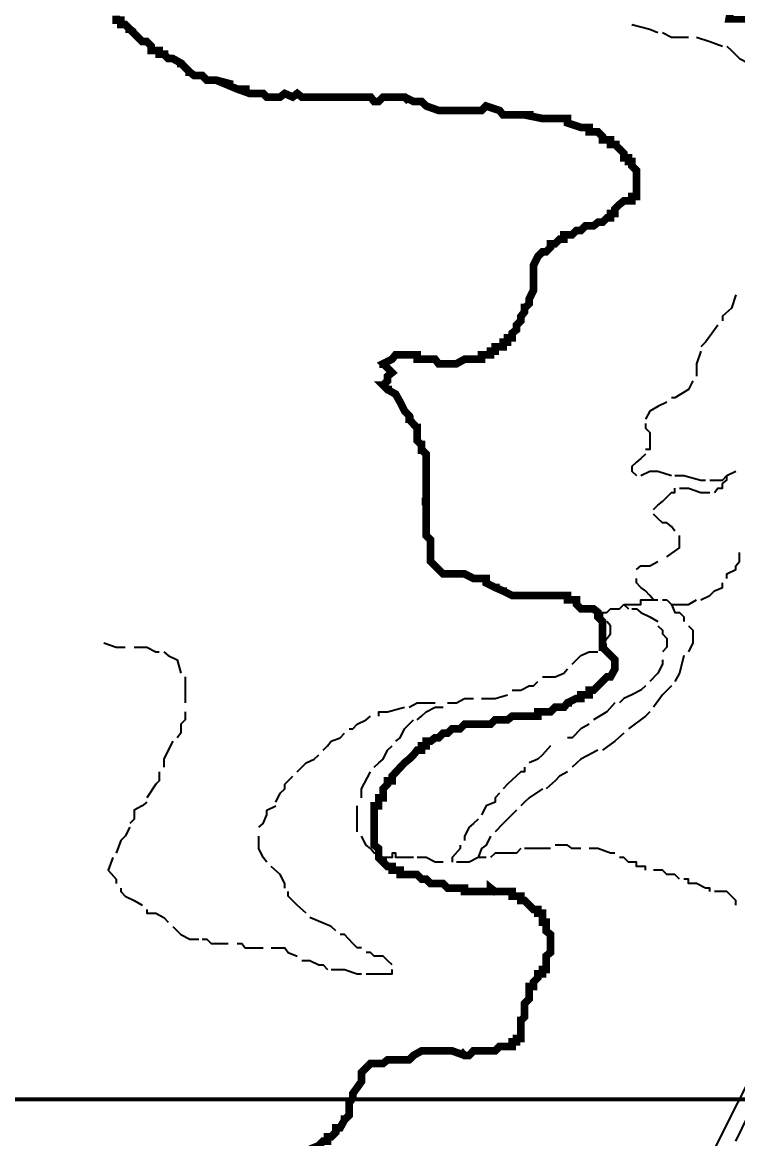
# Model space of a CAD drawing. Header units: millimetres. Extents: x -3588 to 75209, y -3737 to 38254.
# Drawn here: x 18329.5 to 18555, y 33223.9 to 33576.1 of the extents above; entities that cross this region are included whole.
import ezdxf

# ---------------------------------------------------------------- set-up
doc = ezdxf.new("R2010")
doc.units = ezdxf.units.MM
doc.layers.add('P', color=253, linetype='Continuous')
doc.layers.add('T', color=7, linetype='Continuous')

msp = doc.modelspace()

# ---------------------------------------------------------------- linework, layer by layer
at = {"layer": 'P', "const_width": 2.417}
for points in [[(18490.638, 33271.922), (18490.638, 33273.331), (18492.046, 33274.739), (18492.046, 33275.859), (18493.47, 33275.859), (18493.47, 33277.284), (18494.591, 33277.284), (18494.591, 33278.692), (18494.591, 33280.1), (18494.591, 33281.509), (18495.999, 33282.645), (18495.999, 33284.053), (18495.999, 33285.462), (18495.999, 33286.87), (18495.999, 33288.294), (18494.591, 33289.415), (18494.591, 33290.823), (18494.591, 33292.247), (18493.47, 33292.247), (18493.47, 33293.656), (18493.47, 33295.064), (18492.046, 33295.064), (18492.046, 33296.184), (18490.638, 33296.184), (18489.229, 33297.608), (18487.821, 33299.017), (18486.685, 33299.017), (18486.685, 33300.425), (18485.276, 33300.425), (18483.868, 33300.425), (18483.868, 33301.833), (18482.46, 33301.833), (18481.035, 33301.833), (18479.915, 33301.833), (18478.507, 33301.833), (18477.098, 33302.97), (18477.098, 33301.833), (18475.674, 33301.833), (18474.266, 33301.833), (18473.146, 33301.833), (18471.721, 33301.833), (18470.313, 33301.833), (18468.905, 33301.833), (18468.905, 33302.97), (18467.496, 33302.97), (18466.36, 33302.97), (18464.952, 33302.97), (18463.543, 33302.97), (18462.135, 33304.378), (18460.711, 33304.378), (18459.59, 33304.378), (18458.182, 33304.378), (18456.774, 33305.786), (18455.349, 33305.786), (18453.941, 33307.195), (18452.821, 33307.195), (18451.397, 33307.195), (18449.988, 33307.195), (18448.58, 33307.195), (18448.58, 33308.619), (18447.172, 33308.619), (18446.035, 33308.619), (18446.035, 33309.739), (18444.627, 33309.739), (18443.219, 33311.148), (18441.81, 33312.572), (18441.81, 33313.98), (18441.81, 33315.389), (18440.386, 33316.509), (18440.386, 33317.933), (18440.386, 33319.341), (18440.386, 33320.75), (18440.386, 33322.158), (18440.386, 33323.294), (18440.386, 33324.703), (18440.386, 33326.111), (18440.386, 33327.519), (18440.386, 33328.944), (18441.81, 33328.944), (18441.81, 33330.064), (18441.81, 33331.472), (18443.219, 33331.472), (18443.219, 33332.897), (18443.219, 33334.305), (18444.627, 33335.713), (18444.627, 33336.834), (18446.035, 33336.834), (18446.035, 33338.258), (18449.988, 33342.483), (18451.397, 33343.619), (18452.821, 33345.027), (18453.941, 33346.436), (18455.349, 33346.436), (18455.349, 33347.844), (18456.774, 33347.844), (18456.774, 33349.268), (18458.182, 33349.268), (18459.59, 33350.389), (18460.711, 33350.389), (18462.135, 33351.797), (18463.543, 33351.797), (18464.952, 33353.221), (18467.496, 33353.221), (18468.905, 33354.63), (18470.313, 33354.63), (18471.721, 33354.63), (18473.146, 33354.63), (18474.266, 33354.63), (18475.674, 33354.63), (18477.098, 33354.63), (18478.507, 33356.038), (18479.915, 33356.038), (18481.035, 33356.038), (18482.46, 33356.038), (18483.868, 33357.158), (18485.276, 33357.158), (18486.685, 33357.158), (18487.821, 33357.158), (18489.229, 33357.158), (18490.638, 33357.158), (18492.046, 33357.158), (18492.046, 33358.583), (18494.591, 33358.583), (18495.999, 33358.583), (18497.423, 33359.991), (18498.832, 33359.991), (18500.24, 33359.991), (18501.36, 33361.399), (18504.193, 33362.808), (18505.601, 33362.808), (18505.601, 33363.944), (18507.009, 33363.944), (18508.146, 33363.944), (18508.146, 33365.352), (18509.554, 33365.352), (18510.962, 33366.76), (18512.371, 33368.169), (18513.795, 33369.593), (18514.915, 33369.593), (18516.324, 33372.122), (18516.324, 33373.546), (18516.324, 33374.954), (18514.915, 33376.363), (18513.795, 33377.483), (18512.371, 33378.907), (18512.371, 33380.316), (18512.371, 33381.724), (18512.371, 33383.132), (18512.371, 33384.269), (18512.371, 33385.677), (18512.371, 33387.085), (18510.962, 33388.494), (18510.962, 33389.918), (18509.554, 33391.038), (18508.146, 33391.038), (18507.009, 33391.038), (18505.601, 33391.038), (18504.193, 33392.446), (18504.193, 33393.871), (18502.784, 33393.871), (18501.36, 33393.871), (18501.36, 33395.279), (18500.24, 33395.279), (18498.832, 33395.279), (18497.423, 33395.279), (18495.999, 33395.279), (18493.47, 33395.279), (18490.638, 33395.279), (18487.821, 33395.279), (18486.685, 33395.279), (18483.868, 33395.279), (18481.035, 33396.687), (18478.507, 33397.808), (18475.674, 33399.232), (18475.674, 33400.64), (18474.266, 33400.64), (18471.721, 33400.64), (18468.905, 33402.049), (18467.496, 33402.049), (18464.952, 33402.049), (18462.135, 33402.049), (18460.711, 33403.457), (18459.59, 33404.593), (18458.182, 33406.002), (18458.182, 33408.818), (18458.182, 33410.243), (18458.182, 33412.771), (18456.774, 33414.195), (18456.774, 33415.604), (18456.774, 33418.132), (18456.774, 33422.373), (18456.774, 33423.782), (18456.774, 33424.918), (18455.349, 33424.918), (18456.774, 33424.918), (18456.774, 33427.735), (18456.774, 33429.143), (18456.774, 33433.096), (18456.774, 33434.52), (18456.774, 33437.337), (18456.774, 33439.881), (18455.349, 33441.29), (18455.349, 33442.698), (18453.941, 33444.106), (18453.941, 33446.651), (18453.941, 33448.059), (18451.397, 33450.892), (18451.397, 33452.012), (18449.988, 33453.421), (18448.58, 33456.253), (18447.172, 33458.782), (18444.627, 33460.206), (18443.219, 33461.614), (18444.627, 33463.023), (18444.627, 33464.431), (18446.035, 33465.567), (18444.627, 33466.976), (18443.219, 33468.384), (18446.035, 33469.792), (18447.172, 33471.217), (18448.58, 33471.217), (18449.988, 33471.217), (18451.397, 33471.217), (18452.821, 33471.217), (18453.941, 33471.217), (18453.941, 33469.792), (18455.349, 33469.792), (18456.774, 33469.792), (18458.182, 33469.792), (18459.59, 33469.792), (18460.711, 33468.384), (18462.135, 33468.384), (18463.543, 33468.384), (18464.952, 33468.384), (18466.36, 33468.384), (18468.905, 33469.792), (18470.313, 33469.792), (18471.721, 33469.792), (18473.146, 33469.792), (18474.266, 33469.792), (18474.266, 33471.217), (18475.674, 33471.217), (18477.098, 33471.217), (18477.098, 33472.337), (18478.507, 33472.337), (18478.507, 33473.745), (18481.035, 33473.745), (18481.035, 33475.17), (18482.46, 33475.17), (18482.46, 33476.578), (18483.868, 33476.578), (18483.868, 33477.986), (18485.276, 33479.107), (18485.276, 33480.531), (18486.685, 33481.939), (18486.685, 33483.348), (18487.821, 33484.756), (18487.821, 33485.892), (18489.229, 33487.3), (18489.229, 33488.709), (18490.638, 33491.541), (18490.638, 33492.662), (18490.638, 33494.07), (18490.638, 33496.903), (18490.638, 33498.311), (18490.638, 33499.431), (18492.046, 33502.264), (18493.47, 33503.672), (18494.591, 33503.672), (18495.999, 33505.081), (18495.999, 33506.217), (18497.423, 33506.217), (18498.832, 33507.625), (18500.24, 33507.625), (18500.24, 33509.034), (18501.36, 33509.034), (18502.784, 33509.034), (18504.193, 33510.442), (18505.601, 33510.442), (18507.009, 33511.866), (18508.146, 33511.866), (18509.554, 33511.866), (18510.962, 33512.986), (18512.371, 33512.986), (18513.795, 33514.395), (18514.915, 33514.395), (18514.915, 33515.819), (18516.324, 33515.819), (18516.324, 33517.227), (18517.748, 33518.636), (18519.156, 33519.756), (18520.565, 33519.756), (18521.685, 33519.756), (18521.685, 33521.18), (18523.109, 33521.18), (18523.109, 33522.589), (18523.109, 33523.997), (18523.109, 33525.405), (18523.109, 33526.542), (18523.109, 33527.95), (18523.109, 33529.358), (18521.685, 33530.767), (18521.685, 33532.191), (18520.565, 33532.191), (18520.565, 33533.311), (18519.156, 33533.311), (18519.156, 33534.719), (18517.748, 33536.144), (18516.324, 33537.552), (18514.915, 33537.552), (18514.915, 33538.96), (18513.795, 33538.96), (18512.371, 33538.96), (18512.371, 33540.081), (18510.962, 33541.505), (18508.146, 33541.505), (18508.146, 33542.913), (18505.601, 33542.913), (18501.36, 33544.322), (18501.36, 33545.73), (18498.832, 33545.73), (18497.423, 33545.73), (18495.999, 33545.73), (18494.591, 33545.73), (18493.47, 33545.73), (18487.821, 33546.866), (18485.276, 33546.866), (18482.46, 33546.866), (18481.035, 33546.866), (18479.915, 33548.275), (18475.674, 33549.683), (18474.266, 33548.275), (18470.313, 33548.275), (18468.905, 33548.275), (18467.496, 33548.275), (18466.36, 33548.275), (18463.543, 33548.275), (18462.135, 33548.275), (18460.711, 33548.275), (18456.774, 33549.683), (18455.349, 33551.091), (18453.941, 33551.091), (18452.821, 33551.091), (18449.988, 33552.516), (18447.172, 33552.516), (18446.035, 33552.516), (18443.219, 33552.516), (18441.81, 33551.091), (18440.386, 33551.091), (18439.266, 33552.516), (18436.449, 33552.516), (18435.025, 33552.516), (18431.072, 33552.516), (18428.255, 33552.516), (18422.894, 33552.516), (18417.533, 33552.516), (18416.124, 33553.636), (18414.7, 33552.516), (18412.171, 33553.636), (18410.747, 33552.516), (18407.93, 33552.516), (18406.522, 33552.516), (18405.386, 33553.636), (18403.978, 33553.636), (18401.161, 33553.636), (18397.208, 33555.044), (18390.422, 33557.877), (18389.014, 33557.877), (18387.606, 33557.877), (18386.197, 33559.285), (18385.061, 33559.285), (18383.653, 33559.285), (18382.244, 33560.405), (18379.412, 33563.238), (18376.883, 33564.646), (18375.475, 33564.646), (18374.051, 33566.055), (18372.642, 33566.055), (18372.642, 33567.191), (18371.522, 33567.191), (18370.098, 33567.191), (18370.098, 33568.599), (18368.689, 33570.008), (18367.281, 33570.008), (18365.873, 33571.416), (18363.328, 33573.961), (18361.92, 33575.369), (18360.511, 33575.369), (18360.511, 33576.793), (18359.087, 33576.793), (18359.087, 33578.202)], [(18360.511, 33575.369), (18360.511, 33576.793), (18359.087, 33576.793), (18359.087, 33578.202)], [(18364.736, 33572.84), (18363.328, 33573.961), (18361.92, 33573.961)], [(18375.475, 33566.055), (18374.051, 33566.055), (18372.642, 33566.055), (18372.642, 33567.191), (18371.522, 33567.191), (18370.098, 33567.191), (18370.098, 33568.599), (18368.689, 33570.008), (18367.281, 33570.008), (18365.873, 33571.416)], [(18379.412, 33561.83), (18379.412, 33563.238), (18376.883, 33564.646)], [(18383.653, 33559.285), (18382.244, 33560.405), (18380.836, 33560.405)], [(18395.8, 33556.469), (18390.422, 33557.877), (18389.014, 33557.877), (18387.606, 33557.877), (18386.197, 33559.285), (18385.061, 33559.285)], [(18401.161, 33555.044), (18397.208, 33555.044)], [(18405.386, 33553.636), (18403.978, 33553.636), (18402.569, 33553.636)], [(18417.533, 33552.516), (18416.124, 33553.636), (18414.7, 33552.516), (18412.171, 33553.636), (18410.747, 33552.516), (18407.93, 33552.516)], [(18422.894, 33552.516), (18420.061, 33552.516)], [(18428.255, 33552.516), (18425.711, 33552.516)], [(18440.386, 33551.091), (18439.266, 33552.516), (18436.449, 33552.516), (18435.025, 33552.516), (18431.072, 33552.516), (18429.663, 33552.516)], [(18446.035, 33552.516), (18443.219, 33552.516), (18441.81, 33551.091)], [(18451.397, 33551.091), (18449.988, 33552.516), (18447.172, 33552.516)], [(18463.543, 33548.275), (18462.135, 33548.275), (18460.711, 33548.275), (18456.774, 33549.683), (18455.349, 33551.091), (18453.941, 33551.091), (18452.821, 33551.091)], [(18468.905, 33548.275), (18467.496, 33548.275), (18466.36, 33548.275), (18464.952, 33548.275)], [(18474.266, 33548.275), (18470.313, 33548.275)], [(18486.685, 33546.866), (18485.276, 33546.866), (18482.46, 33546.866), (18481.035, 33546.866), (18479.915, 33548.275), (18475.674, 33549.683)], [(18490.638, 33546.866), (18487.821, 33546.866)], [(18495.999, 33545.73), (18494.591, 33545.73), (18493.47, 33545.73)], [(18508.146, 33541.505), (18508.146, 33542.913), (18505.601, 33542.913), (18501.36, 33544.322), (18501.36, 33545.73), (18498.832, 33545.73)], [(18512.371, 33540.081), (18510.962, 33541.505), (18509.554, 33541.505)], [(18517.748, 33537.552), (18516.324, 33537.552), (18514.915, 33537.552), (18514.915, 33538.96), (18513.795, 33538.96)], [(18523.109, 33526.542), (18523.109, 33527.95), (18523.109, 33529.358), (18521.685, 33530.767), (18521.685, 33532.191), (18520.565, 33532.191), (18520.565, 33533.311), (18519.156, 33533.311), (18519.156, 33534.719), (18517.748, 33536.144)], [(18523.109, 33521.18), (18523.109, 33522.589), (18523.109, 33523.997), (18523.109, 33525.405)], [(18517.748, 33518.636), (18519.156, 33519.756), (18520.565, 33519.756), (18521.685, 33519.756)], [(18508.146, 33511.866), (18509.554, 33511.866), (18510.962, 33512.986), (18512.371, 33512.986), (18513.795, 33514.395), (18514.915, 33514.395), (18514.915, 33515.819), (18516.324, 33515.819), (18516.324, 33517.227)], [(18504.193, 33510.442), (18505.601, 33510.442), (18507.009, 33511.866)], [(18490.638, 33498.311), (18490.638, 33499.431), (18492.046, 33502.264), (18493.47, 33503.672), (18494.591, 33503.672), (18495.999, 33505.081), (18495.999, 33506.217), (18497.423, 33506.217)], [(18498.832, 33507.625), (18500.24, 33507.625), (18500.24, 33509.034), (18501.36, 33509.034)], [(18490.638, 33494.07), (18490.638, 33496.903)], [(18489.229, 33488.709), (18490.638, 33491.541)], [(18483.868, 33477.986), (18485.276, 33479.107), (18485.276, 33480.531), (18486.685, 33481.939), (18486.685, 33483.348), (18487.821, 33484.756), (18487.821, 33485.892), (18487.821, 33487.3)], [(18479.915, 33473.745), (18481.035, 33473.745), (18481.035, 33475.17), (18482.46, 33475.17), (18482.46, 33476.578)], [(18443.219, 33466.976), (18443.219, 33468.384), (18446.035, 33469.792), (18447.172, 33471.217), (18448.58, 33471.217), (18449.988, 33471.217), (18451.397, 33471.217)], [(18453.941, 33471.217), (18453.941, 33469.792), (18455.349, 33469.792), (18456.774, 33469.792)], [(18475.674, 33471.217), (18477.098, 33471.217), (18477.098, 33472.337), (18478.507, 33472.337)], [(18444.627, 33463.023), (18444.627, 33464.431), (18446.035, 33465.567), (18444.627, 33466.976)], [(18458.182, 33469.792), (18459.59, 33469.792), (18460.711, 33468.384), (18462.135, 33468.384)], [(18463.543, 33468.384), (18464.952, 33468.384), (18466.36, 33468.384), (18468.905, 33469.792), (18470.313, 33469.792), (18471.721, 33469.792), (18473.146, 33469.792), (18474.266, 33469.792)], [(18446.035, 33460.206), (18444.627, 33460.206), (18443.219, 33461.614), (18444.627, 33461.614)], [(18452.821, 33450.892), (18451.397, 33450.892), (18451.397, 33452.012), (18449.988, 33453.421), (18448.58, 33456.253), (18447.172, 33458.782)], [(18453.941, 33445.243), (18453.941, 33446.651), (18453.941, 33448.059), (18453.941, 33449.468)], [(18455.349, 33439.881), (18455.349, 33441.29), (18455.349, 33442.698), (18455.349, 33444.106)], [(18456.774, 33427.735), (18456.774, 33429.143), (18456.774, 33433.096), (18456.774, 33434.52), (18456.774, 33437.337), (18456.774, 33438.457)], [(18456.774, 33423.782), (18456.774, 33424.918), (18455.349, 33424.918), (18456.774, 33424.918), (18456.774, 33426.326)], [(18456.774, 33418.132), (18456.774, 33420.965)], [(18458.182, 33406.002), (18458.182, 33408.818), (18458.182, 33410.243), (18458.182, 33412.771), (18456.774, 33414.195), (18456.774, 33415.604)], [(18462.135, 33402.049), (18460.711, 33403.457), (18459.59, 33404.593)], [(18467.496, 33402.049), (18464.952, 33402.049)], [(18479.915, 33397.808), (18478.507, 33397.808), (18475.674, 33399.232), (18475.674, 33400.64), (18474.266, 33400.64), (18471.721, 33400.64), (18468.905, 33402.049)], [(18483.868, 33395.279), (18481.035, 33396.687), (18481.035, 33397.808)], [(18489.229, 33395.279), (18487.821, 33395.279), (18486.685, 33395.279), (18485.276, 33395.279)], [(18501.36, 33395.279), (18500.24, 33395.279), (18498.832, 33395.279), (18497.423, 33395.279), (18495.999, 33395.279), (18493.47, 33395.279), (18490.638, 33395.279)], [(18505.601, 33391.038), (18504.193, 33392.446), (18504.193, 33393.871), (18502.784, 33393.871)], [(18510.962, 33389.918), (18509.554, 33391.038), (18508.146, 33391.038), (18507.009, 33391.038)], [(18513.795, 33378.907), (18512.371, 33378.907), (18512.371, 33380.316), (18512.371, 33381.724), (18512.371, 33383.132), (18512.371, 33384.269), (18512.371, 33385.677), (18512.371, 33387.085), (18510.962, 33388.494)], [(18516.324, 33373.546), (18516.324, 33374.954), (18514.915, 33376.363), (18513.795, 33377.483)], [(18513.795, 33369.593), (18514.915, 33369.593), (18516.324, 33372.122)], [(18504.193, 33362.808), (18505.601, 33362.808), (18505.601, 33363.944), (18507.009, 33363.944), (18508.146, 33363.944), (18508.146, 33365.352), (18509.554, 33365.352), (18510.962, 33366.76), (18512.371, 33368.169)], [(18500.24, 33359.991), (18501.36, 33361.399), (18502.784, 33361.399)], [(18482.46, 33356.038), (18483.868, 33357.158), (18485.276, 33357.158), (18486.685, 33357.158), (18487.821, 33357.158), (18489.229, 33357.158), (18490.638, 33357.158), (18492.046, 33357.158), (18492.046, 33358.583), (18493.47, 33358.583)], [(18494.591, 33358.583), (18495.999, 33358.583), (18497.423, 33359.991)], [(18460.711, 33350.389), (18462.135, 33351.797), (18463.543, 33351.797), (18464.952, 33353.221), (18467.496, 33353.221), (18468.905, 33354.63), (18470.313, 33354.63)], [(18471.721, 33354.63), (18473.146, 33354.63), (18474.266, 33354.63), (18475.674, 33354.63)], [(18477.098, 33354.63), (18478.507, 33356.038), (18479.915, 33356.038), (18481.035, 33356.038)], [(18456.774, 33347.844), (18456.774, 33349.268), (18458.182, 33349.268), (18459.59, 33350.389)], [(18452.821, 33345.027), (18453.941, 33346.436), (18455.349, 33346.436)], [(18444.627, 33335.713), (18444.627, 33336.834), (18446.035, 33336.834), (18446.035, 33338.258), (18449.988, 33342.483), (18451.397, 33343.619)], [(18441.81, 33330.064), (18441.81, 33331.472), (18443.219, 33331.472), (18443.219, 33332.897), (18443.219, 33334.305)], [(18440.386, 33326.111), (18440.386, 33327.519), (18440.386, 33328.944)], [(18441.81, 33313.98), (18441.81, 33315.389), (18440.386, 33316.509), (18440.386, 33317.933), (18440.386, 33319.341), (18440.386, 33320.75), (18440.386, 33322.158), (18440.386, 33323.294)], [(18446.035, 33309.739), (18444.627, 33309.739), (18443.219, 33311.148), (18443.219, 33312.572)], [(18449.988, 33307.195), (18448.58, 33307.195), (18448.58, 33308.619), (18447.172, 33308.619)], [(18460.711, 33304.378), (18459.59, 33304.378), (18458.182, 33304.378), (18456.774, 33305.786), (18455.349, 33305.786), (18453.941, 33307.195), (18452.821, 33307.195), (18451.397, 33307.195)], [(18466.36, 33302.97), (18464.952, 33302.97), (18463.543, 33302.97)], [(18471.721, 33301.833), (18470.313, 33301.833), (18468.905, 33301.833), (18468.905, 33302.97), (18467.496, 33302.97)], [(18483.868, 33301.833), (18482.46, 33301.833), (18481.035, 33301.833), (18479.915, 33301.833), (18478.507, 33301.833), (18477.098, 33302.97), (18477.098, 33301.833), (18475.674, 33301.833), (18474.266, 33301.833), (18473.146, 33301.833)], [(18487.821, 33299.017), (18486.685, 33299.017), (18486.685, 33300.425), (18485.276, 33300.425)], [(18492.046, 33295.064), (18492.046, 33296.184), (18490.638, 33296.184), (18489.229, 33297.608)], [(18495.999, 33284.053), (18495.999, 33285.462), (18495.999, 33286.87), (18495.999, 33288.294), (18494.591, 33289.415), (18494.591, 33290.823), (18494.591, 33292.247), (18493.47, 33292.247), (18493.47, 33293.656)], [(18494.591, 33278.692), (18494.591, 33280.1), (18494.591, 33281.509), (18495.999, 33282.645)], [(18492.046, 33274.739), (18492.046, 33275.859), (18493.47, 33275.859), (18493.47, 33277.284)], [(18487.821, 33263.729), (18487.821, 33265.137), (18487.821, 33266.545), (18489.229, 33267.97), (18489.229, 33269.09), (18489.229, 33270.498), (18489.229, 33271.922), (18490.638, 33271.922), (18490.638, 33273.331)], [(18475.674, 33251.598), (18477.098, 33251.598), (18478.507, 33251.598), (18479.915, 33253.006), (18481.035, 33253.006), (18482.46, 33253.006), (18483.868, 33253.006), (18483.868, 33254.414), (18485.276, 33254.414), (18485.276, 33255.535), (18486.685, 33255.535), (18486.685, 33256.959), (18486.685, 33258.367), (18486.685, 33261.184), (18487.821, 33262.32), (18487.821, 33263.729), (18487.821, 33265.137), (18487.821, 33266.545), (18489.229, 33267.97), (18489.229, 33269.09), (18489.229, 33270.498), (18489.229, 33271.922), (18490.638, 33271.922)], [(18486.685, 33258.367), (18486.685, 33261.184), (18487.821, 33261.184)], [(18483.868, 33254.414), (18485.276, 33254.414), (18485.276, 33255.535), (18486.685, 33255.535), (18486.685, 33256.959)], [(18471.721, 33251.598), (18474.266, 33251.598), (18475.674, 33251.598), (18477.098, 33251.598), (18478.507, 33251.598), (18479.915, 33253.006), (18481.035, 33253.006), (18482.46, 33253.006)], [(18422.894, 33221.671), (18424.302, 33223.079), (18425.711, 33223.079), (18425.711, 33224.487), (18426.847, 33224.487), (18428.255, 33225.896), (18428.255, 33227.32), (18429.663, 33227.32), (18431.072, 33229.849), (18432.496, 33231.273), (18432.496, 33232.681), (18432.496, 33234.09), (18432.496, 33235.21), (18433.616, 33236.634), (18433.616, 33238.043), (18436.449, 33241.996), (18436.449, 33243.404), (18436.449, 33244.812), (18437.857, 33246.221), (18439.266, 33247.645), (18441.81, 33247.645), (18443.219, 33247.645), (18444.627, 33248.765), (18447.172, 33248.765), (18448.58, 33248.765), (18449.988, 33248.765), (18451.397, 33248.765), (18452.821, 33250.173), (18455.349, 33251.598), (18458.182, 33251.598), (18462.135, 33251.598), (18463.543, 33251.598), (18464.952, 33251.598), (18468.905, 33250.173), (18470.313, 33250.173), (18471.721, 33251.598), (18475.674, 33251.598)], [(18444.627, 33248.765), (18447.172, 33248.765), (18448.58, 33248.765)], [(18449.988, 33248.765), (18451.397, 33248.765), (18452.821, 33250.173), (18455.349, 33251.598), (18458.182, 33251.598), (18460.711, 33251.598)], [(18462.135, 33251.598), (18463.543, 33251.598), (18464.952, 33251.598)], [(18467.496, 33251.598), (18468.905, 33250.173), (18470.313, 33250.173)], [(18433.616, 33236.634), (18433.616, 33238.043), (18436.449, 33241.996), (18436.449, 33243.404), (18436.449, 33244.812), (18437.857, 33246.221)], [(18439.266, 33247.645), (18441.81, 33247.645), (18443.219, 33247.645)], [(18432.496, 33232.681), (18432.496, 33234.09), (18432.496, 33235.21), (18433.616, 33235.21)], [(18429.663, 33227.32), (18431.072, 33229.849), (18431.072, 33231.273)], [(18420.061, 33220.535), (18422.894, 33221.671), (18424.302, 33223.079), (18425.711, 33223.079), (18425.711, 33224.487), (18426.847, 33224.487), (18428.255, 33225.896)]]:
    msp.add_lwpolyline(points, dxfattribs=at)
at = {"layer": 'P', "color": 254, "const_width": 1.2}
for points in [[(18425.711, 33223.079), (18425.711, 33224.487), (18426.847, 33224.487), (18428.255, 33225.896), (18428.255, 33227.32), (18429.663, 33227.32), (18431.072, 33229.849), (18432.496, 33231.273), (18432.496, 33232.681), (18432.496, 33234.09), (18432.496, 33235.21), (18433.616, 33236.634), (18433.616, 33238.043), (18436.449, 33241.996), (18436.449, 33243.404), (18436.449, 33244.812), (18437.857, 33246.221), (18439.266, 33247.645), (18441.81, 33247.645), (18443.219, 33247.645), (18444.627, 33248.765), (18447.172, 33248.765), (18448.58, 33248.765), (18449.988, 33248.765), (18451.397, 33248.765), (18452.821, 33250.173), (18455.349, 33251.598), (18458.182, 33251.598), (18462.135, 33251.598), (18463.543, 33251.598), (18464.952, 33251.598), (18468.905, 33250.173), (18470.313, 33250.173), (18471.721, 33251.598), (18474.266, 33251.598), (18475.674, 33251.598), (18477.098, 33251.598), (18478.507, 33251.598), (18479.915, 33253.006), (18481.035, 33253.006), (18482.46, 33253.006), (18483.868, 33253.006), (18483.868, 33254.414), (18485.276, 33254.414), (18485.276, 33255.535), (18486.685, 33255.535), (18486.685, 33256.959), (18486.685, 33258.367), (18486.685, 33261.184), (18487.821, 33262.32), (18487.821, 33263.729), (18487.821, 33265.137), (18487.821, 33266.545), (18489.229, 33267.97), (18489.229, 33269.09), (18489.229, 33270.498), (18489.229, 33271.922), (18490.638, 33271.922), (18490.638, 33273.331), (18492.046, 33274.739), (18492.046, 33275.859), (18493.47, 33275.859), (18493.47, 33277.284), (18494.591, 33277.284), (18494.591, 33278.692), (18494.591, 33280.1), (18494.591, 33281.509), (18495.999, 33282.645), (18495.999, 33284.053), (18495.999, 33285.462), (18495.999, 33286.87), (18495.999, 33288.294), (18494.591, 33289.415), (18494.591, 33290.823), (18494.591, 33292.247), (18493.47, 33292.247), (18493.47, 33293.656), (18493.47, 33295.064), (18492.046, 33295.064), (18492.046, 33296.184), (18490.638, 33296.184), (18489.229, 33297.608), (18487.821, 33299.017), (18486.685, 33299.017), (18486.685, 33300.425), (18485.276, 33300.425), (18483.868, 33300.425), (18483.868, 33301.833), (18482.46, 33301.833), (18481.035, 33301.833), (18479.915, 33301.833), (18478.507, 33301.833), (18477.098, 33302.97), (18477.098, 33301.833), (18475.674, 33301.833), (18474.266, 33301.833), (18473.146, 33301.833), (18471.721, 33301.833), (18470.313, 33301.833), (18468.905, 33301.833), (18468.905, 33302.97), (18467.496, 33302.97), (18466.36, 33302.97), (18464.952, 33302.97), (18463.543, 33302.97), (18462.135, 33304.378), (18460.711, 33304.378), (18459.59, 33304.378), (18458.182, 33304.378), (18456.774, 33305.786), (18455.349, 33305.786), (18453.941, 33307.195), (18452.821, 33307.195), (18451.397, 33307.195), (18449.988, 33307.195), (18448.58, 33307.195), (18448.58, 33308.619), (18447.172, 33308.619), (18446.035, 33308.619), (18446.035, 33309.739), (18444.627, 33309.739), (18443.219, 33311.148), (18441.81, 33312.572), (18441.81, 33313.98), (18441.81, 33315.389), (18440.386, 33316.509), (18440.386, 33317.933), (18440.386, 33319.341), (18440.386, 33320.75), (18440.386, 33322.158), (18440.386, 33323.294), (18440.386, 33324.703), (18440.386, 33326.111), (18440.386, 33327.519), (18440.386, 33328.944), (18441.81, 33328.944), (18441.81, 33330.064), (18441.81, 33331.472), (18443.219, 33331.472), (18443.219, 33332.897), (18443.219, 33334.305), (18444.627, 33335.713), (18444.627, 33336.834), (18446.035, 33336.834), (18446.035, 33338.258), (18449.988, 33342.483), (18451.397, 33343.619), (18452.821, 33345.027), (18453.941, 33346.436), (18455.349, 33346.436), (18455.349, 33347.844), (18456.774, 33347.844), (18456.774, 33349.268), (18458.182, 33349.268), (18459.59, 33350.389), (18460.711, 33350.389), (18462.135, 33351.797), (18463.543, 33351.797), (18464.952, 33353.221), (18467.496, 33353.221), (18468.905, 33354.63), (18470.313, 33354.63), (18471.721, 33354.63), (18473.146, 33354.63), (18474.266, 33354.63), (18475.674, 33354.63), (18477.098, 33354.63), (18478.507, 33356.038), (18479.915, 33356.038), (18481.035, 33356.038), (18482.46, 33356.038), (18483.868, 33357.158), (18485.276, 33357.158), (18486.685, 33357.158), (18487.821, 33357.158), (18489.229, 33357.158), (18490.638, 33357.158), (18492.046, 33357.158), (18492.046, 33358.583), (18494.591, 33358.583), (18495.999, 33358.583), (18497.423, 33359.991), (18498.832, 33359.991), (18500.24, 33359.991), (18501.36, 33361.399), (18504.193, 33362.808), (18505.601, 33362.808), (18505.601, 33363.944), (18507.009, 33363.944), (18508.146, 33363.944), (18508.146, 33365.352), (18509.554, 33365.352), (18510.962, 33366.76), (18512.371, 33368.169), (18513.795, 33369.593), (18514.915, 33369.593), (18516.324, 33372.122), (18516.324, 33373.546), (18516.324, 33374.954), (18514.915, 33376.363), (18513.795, 33377.483), (18512.371, 33378.907), (18512.371, 33380.316), (18512.371, 33381.724), (18512.371, 33383.132), (18512.371, 33384.269), (18512.371, 33385.677), (18512.371, 33387.085), (18510.962, 33388.494), (18510.962, 33389.918), (18509.554, 33391.038), (18508.146, 33391.038), (18507.009, 33391.038), (18505.601, 33391.038), (18504.193, 33392.446), (18504.193, 33393.871), (18502.784, 33393.871), (18501.36, 33393.871), (18501.36, 33395.279), (18500.24, 33395.279), (18498.832, 33395.279), (18497.423, 33395.279), (18495.999, 33395.279), (18493.47, 33395.279), (18490.638, 33395.279), (18487.821, 33395.279), (18486.685, 33395.279), (18483.868, 33395.279), (18481.035, 33396.687), (18478.507, 33397.808), (18475.674, 33399.232), (18475.674, 33400.64), (18474.266, 33400.64), (18471.721, 33400.64), (18468.905, 33402.049), (18467.496, 33402.049), (18464.952, 33402.049), (18462.135, 33402.049), (18460.711, 33403.457), (18459.59, 33404.593), (18458.182, 33406.002), (18458.182, 33408.818), (18458.182, 33410.243), (18458.182, 33412.771), (18456.774, 33414.195), (18456.774, 33415.604), (18456.774, 33418.132), (18456.774, 33422.373), (18456.774, 33423.782), (18456.774, 33424.918), (18455.349, 33424.918), (18456.774, 33424.918), (18456.774, 33427.735), (18456.774, 33429.143), (18456.774, 33433.096), (18456.774, 33434.52), (18456.774, 33437.337), (18456.774, 33439.881), (18455.349, 33441.29), (18455.349, 33442.698), (18453.941, 33444.106), (18453.941, 33446.651), (18453.941, 33448.059), (18451.397, 33450.892), (18451.397, 33452.012), (18449.988, 33453.421), (18448.58, 33456.253), (18447.172, 33458.782), (18444.627, 33460.206), (18443.219, 33461.614), (18444.627, 33463.023), (18444.627, 33464.431), (18446.035, 33465.567), (18444.627, 33466.976), (18443.219, 33468.384), (18446.035, 33469.792), (18447.172, 33471.217), (18448.58, 33471.217), (18449.988, 33471.217), (18451.397, 33471.217), (18452.821, 33471.217), (18453.941, 33471.217), (18453.941, 33469.792), (18455.349, 33469.792), (18456.774, 33469.792), (18458.182, 33469.792), (18459.59, 33469.792), (18460.711, 33468.384), (18462.135, 33468.384), (18463.543, 33468.384), (18464.952, 33468.384), (18466.36, 33468.384), (18468.905, 33469.792), (18470.313, 33469.792), (18471.721, 33469.792), (18473.146, 33469.792), (18474.266, 33469.792), (18474.266, 33471.217), (18475.674, 33471.217), (18477.098, 33471.217), (18477.098, 33472.337), (18478.507, 33472.337), (18478.507, 33473.745), (18481.035, 33473.745), (18481.035, 33475.17), (18482.46, 33475.17), (18482.46, 33476.578), (18483.868, 33476.578), (18483.868, 33477.986), (18485.276, 33479.107), (18485.276, 33480.531), (18486.685, 33481.939), (18486.685, 33483.348), (18487.821, 33484.756), (18487.821, 33485.892), (18489.229, 33487.3), (18489.229, 33488.709), (18490.638, 33491.541), (18490.638, 33492.662), (18490.638, 33494.07), (18490.638, 33496.903), (18490.638, 33498.311), (18490.638, 33499.431), (18492.046, 33502.264), (18493.47, 33503.672), (18494.591, 33503.672), (18495.999, 33505.081), (18495.999, 33506.217), (18497.423, 33506.217), (18498.832, 33507.625), (18500.24, 33507.625), (18500.24, 33509.034), (18501.36, 33509.034), (18502.784, 33509.034), (18504.193, 33510.442), (18505.601, 33510.442), (18507.009, 33511.866), (18508.146, 33511.866), (18509.554, 33511.866), (18510.962, 33512.986), (18512.371, 33512.986), (18513.795, 33514.395), (18514.915, 33514.395), (18514.915, 33515.819), (18516.324, 33515.819), (18516.324, 33517.227), (18517.748, 33518.636), (18519.156, 33519.756), (18520.565, 33519.756), (18521.685, 33519.756), (18521.685, 33521.18), (18523.109, 33521.18), (18523.109, 33522.589), (18523.109, 33523.997), (18523.109, 33525.405), (18523.109, 33526.542), (18523.109, 33527.95), (18523.109, 33529.358), (18521.685, 33530.767), (18521.685, 33532.191), (18520.565, 33532.191), (18520.565, 33533.311), (18519.156, 33533.311), (18519.156, 33534.719), (18517.748, 33536.144), (18516.324, 33537.552), (18514.915, 33537.552), (18514.915, 33538.96), (18513.795, 33538.96), (18512.371, 33538.96), (18512.371, 33540.081), (18510.962, 33541.505), (18508.146, 33541.505), (18508.146, 33542.913), (18505.601, 33542.913), (18501.36, 33544.322), (18501.36, 33545.73), (18498.832, 33545.73), (18497.423, 33545.73), (18495.999, 33545.73), (18494.591, 33545.73), (18493.47, 33545.73), (18487.821, 33546.866), (18485.276, 33546.866), (18482.46, 33546.866), (18481.035, 33546.866), (18479.915, 33548.275), (18475.674, 33549.683), (18474.266, 33548.275), (18470.313, 33548.275), (18468.905, 33548.275), (18467.496, 33548.275), (18466.36, 33548.275), (18463.543, 33548.275), (18462.135, 33548.275), (18460.711, 33548.275), (18456.774, 33549.683), (18455.349, 33551.091), (18453.941, 33551.091), (18452.821, 33551.091), (18449.988, 33552.516), (18447.172, 33552.516), (18446.035, 33552.516), (18443.219, 33552.516), (18441.81, 33551.091), (18440.386, 33551.091), (18439.266, 33552.516), (18436.449, 33552.516), (18435.025, 33552.516), (18431.072, 33552.516), (18428.255, 33552.516), (18422.894, 33552.516), (18417.533, 33552.516), (18416.124, 33553.636), (18414.7, 33552.516), (18412.171, 33553.636), (18410.747, 33552.516), (18407.93, 33552.516), (18406.522, 33552.516), (18405.386, 33553.636), (18403.978, 33553.636), (18401.161, 33553.636), (18397.208, 33555.044), (18390.422, 33557.877), (18389.014, 33557.877), (18387.606, 33557.877), (18386.197, 33559.285), (18385.061, 33559.285), (18383.653, 33559.285), (18382.244, 33560.405), (18379.412, 33563.238), (18376.883, 33564.646), (18375.475, 33564.646), (18374.051, 33566.055), (18372.642, 33566.055), (18372.642, 33567.191), (18371.522, 33567.191), (18370.098, 33567.191), (18370.098, 33568.599), (18368.689, 33570.008), (18367.281, 33570.008), (18365.873, 33571.416), (18363.328, 33573.961), (18361.92, 33575.369), (18360.511, 33575.369), (18360.511, 33576.793)], [(11361.594, 33236.293), (26562.224, 33236.293)]]:
    msp.add_lwpolyline(points, dxfattribs=at)
at = {"layer": 'P'}
for points in [[(18521.685, 33575.369), (18527.334, 33573.961), (18529.879, 33572.84)], [(18531.287, 33572.84), (18534.12, 33571.416), (18539.481, 33571.416)], [(18542.01, 33571.416), (18546.251, 33570.008), (18550.203, 33568.599)], [(18551.612, 33568.599), (18553.02, 33567.191), (18555.565, 33564.646), (18558.397, 33563.238)], [(18554.444, 33490.117), (18553.02, 33485.892), (18550.203, 33483.348), (18550.203, 33481.939)], [(18548.795, 33480.531), (18547.659, 33479.107), (18544.842, 33475.17), (18543.434, 33473.745)], [(18543.434, 33472.337), (18542.01, 33468.384), (18542.01, 33464.431)], [(18540.889, 33463.023), (18539.481, 33460.206), (18535.24, 33457.662), (18534.12, 33457.662)], [(18532.695, 33456.253), (18529.879, 33454.845), (18527.334, 33453.421), (18525.926, 33450.892)], [(18525.926, 33449.468), (18525.926, 33448.059), (18527.334, 33446.651), (18527.334, 33444.106), (18527.334, 33441.29), (18525.926, 33441.29)], [(18525.926, 33439.881), (18524.517, 33438.457), (18523.109, 33437.337), (18521.685, 33435.929), (18521.685, 33434.52), (18523.109, 33433.096)], [(18524.517, 33433.096), (18527.334, 33434.52), (18529.879, 33434.52), (18534.12, 33433.096)], [(18535.24, 33433.096), (18538.073, 33433.096), (18543.434, 33431.688), (18544.842, 33431.688)], [(18546.251, 33431.688), (18547.659, 33431.688), (18550.203, 33431.688), (18551.612, 33433.096)], [(18547.659, 33427.735), (18548.795, 33429.143), (18550.203, 33429.143), (18550.203, 33430.567), (18551.612, 33431.688), (18551.612, 33433.096)], [(18551.612, 33433.096), (18554.444, 33434.52)], [(18528.47, 33422.373), (18529.879, 33423.782), (18531.287, 33424.918), (18532.695, 33426.326), (18534.12, 33427.735), (18535.24, 33427.735), (18535.24, 33429.143)], [(18536.648, 33429.143), (18538.073, 33429.143), (18539.481, 33429.143), (18543.434, 33427.735), (18546.251, 33427.735)], [(18535.24, 33415.604), (18534.12, 33417.012), (18532.695, 33418.132), (18531.287, 33418.132), (18529.879, 33419.557), (18528.47, 33420.965)], [(18532.695, 33407.41), (18536.648, 33410.243), (18536.648, 33412.771), (18536.648, 33414.195)], [(18551.612, 33400.64), (18551.612, 33402.049), (18554.444, 33403.457), (18554.444, 33404.593), (18555.565, 33406.002), (18555.565, 33407.41), (18555.565, 33408.818)], [(18523.109, 33403.457), (18524.517, 33404.593), (18527.334, 33404.593), (18529.879, 33406.002)], [(18528.47, 33393.871), (18527.334, 33395.279), (18525.926, 33396.687), (18524.517, 33397.808), (18523.109, 33399.232), (18523.109, 33400.64)], [(18543.434, 33393.871), (18546.251, 33395.279), (18547.659, 33396.687), (18550.203, 33397.808), (18550.203, 33399.232)], [(18512.371, 33388.494), (18512.371, 33389.918), (18513.795, 33389.918), (18514.915, 33391.038), (18517.748, 33391.038), (18519.156, 33392.446)], [(18519.156, 33392.446), (18521.685, 33392.446), (18523.109, 33392.446), (18524.517, 33392.446), (18524.517, 33393.871), (18527.334, 33393.871), (18528.47, 33393.871)], [(18519.156, 33392.446), (18520.565, 33391.038)], [(18521.685, 33391.038), (18523.109, 33391.038), (18524.517, 33389.918), (18527.334, 33388.494), (18529.879, 33387.085)], [(18528.47, 33393.871), (18529.879, 33393.871)], [(18531.287, 33393.871), (18532.695, 33393.871)], [(18532.695, 33393.871), (18534.12, 33392.446), (18535.24, 33389.918), (18536.648, 33389.918), (18538.073, 33388.494), (18538.073, 33387.085)], [(18534.12, 33392.446), (18539.481, 33392.446), (18542.01, 33393.871)], [(18512.371, 33378.907), (18513.795, 33381.724), (18514.915, 33383.132), (18514.915, 33385.677), (18513.795, 33387.085)], [(18529.879, 33385.677), (18531.287, 33384.269), (18531.287, 33383.132), (18532.695, 33381.724), (18532.695, 33380.316), (18532.695, 33378.907), (18531.287, 33377.483)], [(18539.481, 33385.677), (18540.889, 33384.269), (18540.889, 33383.132), (18540.889, 33380.316), (18539.481, 33377.483)], [(18355.15, 33380.316), (18359.087, 33378.907), (18361.92, 33378.907)], [(18364.736, 33378.907), (18367.281, 33378.907), (18368.689, 33378.907), (18371.522, 33377.483), (18372.642, 33377.483)], [(18374.051, 33377.483), (18375.475, 33376.363), (18378.292, 33374.954), (18379.412, 33370.713)], [(18502.784, 33373.546), (18504.193, 33374.954), (18505.601, 33376.363), (18508.146, 33377.483), (18509.554, 33377.483), (18510.962, 33377.483)], [(18531.287, 33374.954), (18531.287, 33373.546), (18529.879, 33370.713), (18527.334, 33368.169)], [(18538.073, 33376.363), (18536.648, 33370.713), (18535.24, 33368.169)], [(18380.836, 33369.593), (18380.836, 33368.169), (18380.836, 33366.76), (18380.836, 33362.808), (18380.836, 33361.399)], [(18493.47, 33369.593), (18494.591, 33369.593), (18497.423, 33369.593), (18500.24, 33370.713), (18501.36, 33372.122)], [(18483.868, 33365.352), (18486.685, 33365.352), (18489.229, 33366.76), (18490.638, 33366.76), (18492.046, 33368.169)], [(18525.926, 33366.76), (18524.517, 33365.352), (18521.685, 33363.944), (18519.156, 33362.808), (18517.748, 33361.399)], [(18534.12, 33366.76), (18531.287, 33363.944), (18528.47, 33359.991)], [(18463.543, 33361.399), (18464.952, 33361.399), (18466.36, 33361.399), (18468.905, 33362.808), (18470.313, 33362.808), (18471.721, 33362.808)], [(18474.266, 33362.808), (18478.507, 33362.808), (18482.46, 33363.944)], [(18441.81, 33357.158), (18441.81, 33358.583), (18444.627, 33358.583), (18449.988, 33359.991)], [(18451.397, 33359.991), (18453.941, 33361.399), (18458.182, 33361.399), (18459.59, 33361.399)], [(18453.941, 33356.038), (18455.349, 33357.158), (18456.774, 33358.583), (18459.59, 33359.991), (18460.711, 33359.991), (18462.135, 33359.991)], [(18516.324, 33361.399), (18513.795, 33358.583), (18509.554, 33356.038)], [(18380.836, 33358.583), (18380.836, 33356.038), (18379.412, 33354.63), (18379.412, 33351.797), (18378.292, 33350.389)], [(18432.496, 33353.221), (18433.616, 33353.221), (18435.025, 33354.63), (18437.857, 33356.038), (18439.266, 33357.158)], [(18447.172, 33349.268), (18448.58, 33350.389), (18449.988, 33353.221), (18452.821, 33356.038)], [(18527.334, 33358.583), (18525.926, 33357.158), (18520.565, 33353.221)], [(18508.146, 33354.63), (18505.601, 33353.221), (18502.784, 33350.389), (18501.36, 33350.389)], [(18376.883, 33349.268), (18375.475, 33346.436), (18374.051, 33343.619), (18374.051, 33341.075)], [(18424.302, 33346.436), (18425.711, 33347.844), (18426.847, 33349.268), (18429.663, 33350.389), (18431.072, 33351.797)], [(18519.156, 33351.797), (18516.324, 33349.268), (18512.371, 33346.436)], [(18416.124, 33339.666), (18417.533, 33341.075), (18418.941, 33342.483), (18421.486, 33343.619), (18422.894, 33345.027)], [(18440.386, 33341.075), (18441.81, 33342.483), (18443.219, 33343.619), (18444.627, 33346.436), (18446.035, 33347.844)], [(18495.999, 33347.844), (18493.47, 33345.027), (18492.046, 33343.619), (18489.229, 33342.483)], [(18510.962, 33346.436), (18505.601, 33343.619), (18502.784, 33341.075)], [(18372.642, 33339.666), (18372.642, 33336.834), (18371.522, 33335.713), (18368.689, 33331.472)], [(18409.339, 33330.064), (18410.747, 33332.897), (18412.171, 33334.305), (18412.171, 33335.713), (18413.292, 33336.834), (18414.7, 33338.258)], [(18436.449, 33331.472), (18436.449, 33334.305), (18439.266, 33339.666)], [(18487.821, 33341.075), (18487.821, 33339.666), (18486.685, 33339.666), (18482.46, 33335.713), (18481.035, 33334.305)], [(18501.36, 33339.666), (18498.832, 33338.258), (18497.423, 33336.834), (18494.591, 33334.305)], [(18493.47, 33334.305), (18489.229, 33331.472), (18487.821, 33330.064), (18486.685, 33328.944)], [(18479.915, 33332.897), (18478.507, 33331.472), (18478.507, 33330.064), (18475.674, 33328.944), (18474.266, 33326.111)], [(18368.689, 33330.064), (18367.281, 33328.944), (18364.736, 33327.519), (18364.736, 33324.703), (18363.328, 33323.294)], [(18403.978, 33322.158), (18405.386, 33323.294), (18406.522, 33326.111), (18406.522, 33327.519), (18409.339, 33328.944)], [(18435.025, 33320.75), (18435.025, 33323.294), (18435.025, 33324.703), (18435.025, 33327.519), (18435.025, 33328.944)], [(18485.276, 33327.519), (18482.46, 33324.703), (18481.035, 33323.294), (18478.507, 33320.75)], [(18473.146, 33324.703), (18471.721, 33323.294), (18470.313, 33322.158), (18468.905, 33319.341), (18468.905, 33317.933)], [(18363.328, 33322.158), (18361.92, 33319.341), (18360.511, 33317.933), (18359.087, 33313.98)], [(18406.522, 33311.148), (18405.386, 33312.572), (18403.978, 33315.389), (18403.978, 33317.933), (18403.978, 33319.341)], [(18441.81, 33313.98), (18440.386, 33313.98), (18439.266, 33315.389), (18437.857, 33316.509), (18436.449, 33319.341)], [(18477.098, 33319.341), (18475.674, 33316.509), (18474.266, 33315.389), (18473.146, 33312.572)], [(18452.821, 33312.572), (18451.397, 33312.572), (18449.988, 33312.572), (18448.58, 33312.572), (18447.172, 33312.572), (18447.172, 33313.98), (18446.035, 33313.98), (18446.035, 33312.572), (18444.627, 33312.572), (18443.219, 33312.572)], [(18467.496, 33316.509), (18467.496, 33315.389), (18464.952, 33312.572), (18464.952, 33311.148)], [(18486.685, 33315.389), (18485.276, 33313.98), (18483.868, 33313.98), (18481.035, 33313.98), (18479.915, 33313.98), (18478.507, 33313.98), (18477.098, 33312.572)], [(18495.999, 33315.389), (18494.591, 33315.389), (18492.046, 33315.389), (18490.638, 33315.389), (18487.821, 33315.389)], [(18505.601, 33315.389), (18504.193, 33315.389), (18502.784, 33315.389), (18501.36, 33316.509), (18500.24, 33316.509), (18498.832, 33316.509), (18497.423, 33316.509)], [(18516.324, 33313.98), (18514.915, 33313.98), (18510.962, 33315.389), (18508.146, 33315.389)], [(18357.967, 33312.572), (18356.559, 33308.619), (18359.087, 33305.786), (18359.087, 33304.378)], [(18412.171, 33302.97), (18412.171, 33304.378), (18410.747, 33307.195), (18407.93, 33309.739)], [(18462.135, 33311.148), (18460.711, 33311.148), (18459.59, 33311.148), (18456.774, 33312.572), (18453.941, 33312.572)], [(18473.146, 33312.572), (18470.313, 33311.148), (18467.496, 33311.148), (18466.36, 33311.148)], [(18475.674, 33312.572), (18473.146, 33312.572)], [(18525.926, 33308.619), (18525.926, 33309.739), (18524.517, 33309.739), (18523.109, 33309.739), (18523.109, 33311.148), (18520.565, 33311.148), (18519.156, 33312.572), (18517.748, 33312.572)], [(18536.648, 33305.786), (18535.24, 33307.195), (18534.12, 33307.195), (18532.695, 33307.195), (18531.287, 33308.619), (18529.879, 33308.619), (18528.47, 33308.619)], [(18360.511, 33302.97), (18360.511, 33301.833), (18361.92, 33300.425), (18364.736, 33299.017), (18367.281, 33297.608)], [(18546.251, 33301.833), (18546.251, 33302.97), (18544.842, 33302.97), (18542.01, 33304.378), (18540.889, 33304.378), (18539.481, 33304.378), (18539.481, 33305.786), (18538.073, 33305.786)], [(18418.941, 33295.064), (18416.124, 33297.608), (18413.292, 33300.425), (18413.292, 33301.833)], [(18554.444, 33297.608), (18554.444, 33299.017), (18553.02, 33300.425), (18551.612, 33301.833), (18550.203, 33301.833), (18548.795, 33301.833), (18547.659, 33301.833)], [(18368.689, 33296.184), (18368.689, 33295.064), (18370.098, 33295.064), (18371.522, 33295.064), (18374.051, 33293.656), (18375.475, 33292.247)], [(18428.255, 33289.415), (18426.847, 33290.823), (18420.061, 33293.656)], [(18376.883, 33290.823), (18378.292, 33289.415), (18379.412, 33288.294), (18382.244, 33286.87), (18385.061, 33286.87)], [(18386.197, 33286.87), (18387.606, 33286.87), (18389.014, 33285.462), (18392.967, 33285.462), (18394.375, 33285.462)], [(18397.208, 33285.462), (18398.616, 33285.462), (18399.737, 33284.053), (18402.569, 33284.053), (18403.978, 33284.053), (18405.386, 33284.053)], [(18436.449, 33284.053), (18435.025, 33284.053), (18433.616, 33285.462), (18431.072, 33288.294), (18429.663, 33288.294)], [(18407.93, 33284.053), (18412.171, 33284.053), (18413.292, 33282.645), (18416.124, 33281.509)], [(18446.035, 33278.692), (18444.627, 33280.1), (18443.219, 33281.509), (18440.386, 33281.509), (18439.266, 33282.645), (18437.857, 33282.645)], [(18577.298, 33282.645), (18573.345, 33270.498), (18566.575, 33259.776), (18559.806, 33244.812), (18550.203, 33225.896), (18546.251, 33217.718), (18546.251, 33216.31), (18547.659, 33213.765), (18548.795, 33209.524), (18567.984, 33200.21)], [(18417.533, 33280.1), (18420.061, 33280.1), (18422.894, 33278.692), (18424.302, 33278.692), (18425.711, 33277.284)], [(18426.847, 33277.284), (18429.663, 33277.284), (18431.072, 33277.284), (18435.025, 33275.859), (18436.449, 33275.859)], [(18437.857, 33275.859), (18439.266, 33275.859), (18441.81, 33275.859), (18446.035, 33275.859), (18446.035, 33277.284)], [(18554.444, 33223.079), (18558.397, 33231.273)]]:
    msp.add_lwpolyline(points, dxfattribs=at)

# ---------------------------------------------------------------- texts
at = {"layer": 'T', "color": 254, "insert": (18550.043, 33595.229), "char_height": 19.20446, "attachment_point": 1}
msp.add_mtext('{\\fArial|b0|i1|c0|p18;BOSQUES DEL NORTE}', dxfattribs=at)

doc.saveas('drawing.dxf')
